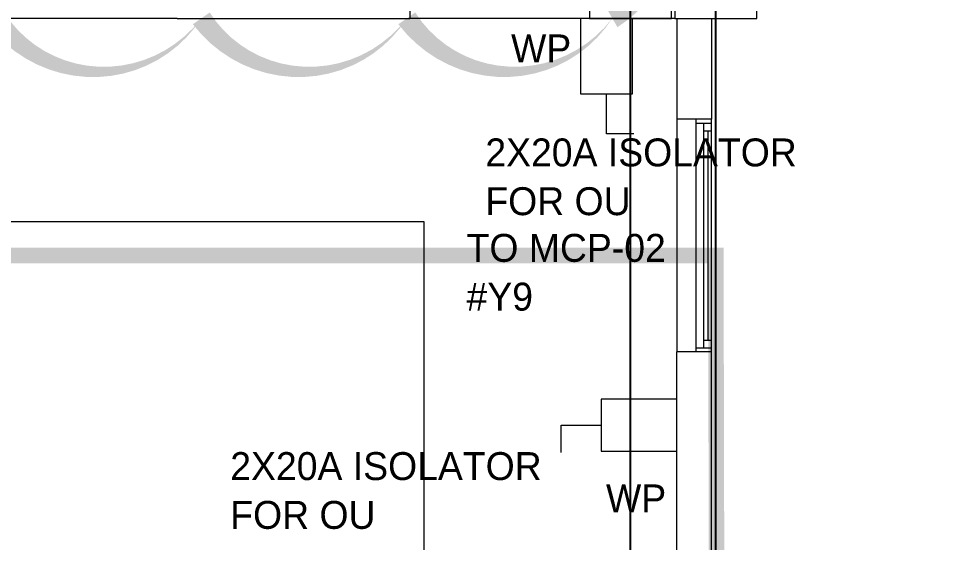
# Model space of a CAD drawing. Header units: metres. Extents: x 75097 to 220695, y -1557923 to -1361206.
# Drawn here: x 154817 to 160756, y -1415133 to -1411753 of the extents above; entities that cross this region are included whole.
import ezdxf

# ---------------------------------------------------------------- set-up
doc = ezdxf.new("R2010")
doc.units = ezdxf.units.M
doc.linetypes.add('DASHED2', pattern=[0.375, 0.25, -0.125])
doc.layers.get('0').update_dxf_attribs({"lineweight": 0})
for name, color, linetype, lineweight in [('A-100 - Copy$0$Aluminum', 8, 'Continuous', 0), ('A-100 - Copy$0$Proj', 8, 'Continuous', 0), ('A-100 - Copy$0$Structure', 8, 'Continuous', 9), ('A-100 - Copy$0$Walls', 8, 'Continuous', 0)]:
    doc.layers.add(name, color=color, linetype=linetype, lineweight=lineweight)
doc.layers.add('A-100 - Copy$0$axes', color=8, linetype='Continuous')
for name, color, linetype, lineweight, true_color in [('E-POWR', 7, 'Continuous', 9, 0x4e7e3e), ('E-POWR-IDEN _1-100_', 7, 'Continuous', 9, 0x4e7e3e), ('REV 01', 7, 'Continuous', 0, 0xe41b4d)]:
    doc.layers.add(name, color=color, linetype=linetype, lineweight=lineweight, true_color=true_color)
doc.styles.add('Optima_5', font='', dxfattribs={"height": 3.001645})
doc.styles.get('Optima_5').set_extended_font_data('Optima')

# ---------------------------------------------------------------- blocks, each defined once
blk = doc.blocks.new('GI-041_dwg__U120-3902841-GI-041')
at = {"layer": 'E-POWR', "flags": 128}
blk.add_lwpolyline([(-0.1145, 0), (0.1145, 0), (0.1145, 0.1572), (-0.1145, 0.1572)], close=True, dxfattribs=at)
blk.add_lwpolyline([(0.2354, 0.1613), (0.2354, 0.0786), (0.1145, 0.0786)], dxfattribs=at)
blk = doc.blocks.new('A-100 - Copy')
at = {"layer": 'A-100 - Copy$0$Aluminum'}
for p, q in [((159186.2, -1413902.2, 0), (159186.2, -1412402.2, 0)), ((159286.2, -1413902.2, 0), (159286.2, -1412402.2, 0)), ((159186.2, -1412427.2, 0), (159286.2, -1412427.2, 0)), ((159236.2, -1413877.2, 0), (159236.2, -1412427.2, 0)), ((159236.2, -1412477.2, 0), (159286.2, -1412477.2, 0)), ((159261.2, -1412477.2, 0), (159261.2, -1413827.2, 0)), ((159236.2, -1413827.2, 0), (159286.2, -1413827.2, 0)), ((159186.2, -1413877.2, 0), (159286.2, -1413877.2, 0))]:
    blk.add_line(p, q, dxfattribs=at)
at = {"layer": 'A-100 - Copy$0$axes'}
for p, q in [((158763.3, -1477297.4, 0), (158763.3, -1391762.7, 0)), ((159313.3, -1477297.4, 0), (159313.3, -1391762.7, 0))]:
    blk.add_line(p, q, dxfattribs=at)
at = {"layer": 'A-100 - Copy$0$Proj'}
for p, q in [((155841.2, -1411752.7, 0), (157341.2, -1411752.7, 0)), ((159061.2, -1412402.2, 0), (159061.2, -1413902.2, 0))]:
    blk.add_line(p, q, dxfattribs=at)
at = {"layer": 'A-100 - Copy$0$Proj', "elevation": 2.4}
blk.add_lwpolyline([(157430.3, -1413062.7), (157430.3, -1424372.7), (116466.7, -1424372.7), (116466.7, -1413062.7)], close=True, dxfattribs=at)
at = {"layer": 'A-100 - Copy$0$Structure', "elevation": 0}
for points in [[(158498.3, -1411752.7), (159028.3, -1411752.7), (159028.3, -1411222.7), (158498.3, -1411222.7)], [(159048.3, -1411752.7), (159578.3, -1411752.7), (159578.3, -1411222.7), (159048.3, -1411222.7)]]:
    blk.add_lwpolyline(points, close=True, dxfattribs=at)
at = {"layer": 'A-100 - Copy$0$Walls'}
for p, q in [((157341.2, -1411527.7, 0), (157341.2, -1411752.7, 0)), ((155841.2, -1411752.7, 0), (154251.2, -1411752.7, 0)), ((159048.3, -1411752.7, 0), (157341.2, -1411752.7, 0)), ((159061.2, -1411752.7, 0), (159061.2, -1412402.2, 0)), ((159286.2, -1411752.7, 0), (159286.2, -1412402.2, 0)), ((159286.2, -1412402.2, 0), (159061.2, -1412402.2, 0)), ((159061.2, -1415592.2, 0), (159061.2, -1413902.2, 0)), ((159286.2, -1413902.2, 0), (159061.2, -1413902.2, 0)), ((159286.2, -1415592.2, 0), (159286.2, -1413902.2, 0))]:
    blk.add_line(p, q, dxfattribs=at)

msp = doc.modelspace()

# ---------------------------------------------------------------- linework, layer by layer
at = {"layer": 'E-POWR', "color": 240, "linetype": 'DASHED2', "ltscale": 500, "true_color": 0xf10e52, "const_width": 100, "elevation": 2.4}
msp.add_lwpolyline([(115298.3, -1413281.4), (159313.3, -1413281.4), (159393.3, -1448612.7), (173978.3, -1448457.7), (173978.3, -1433902.7), (175258.3, -1433902.7), (175258.3, -1404237.7), (173964.3, -1404237.7), (173978.3, -1396822.7), (166814.4, -1396822.7), (166814.4, -1395572.7), (144628.7, -1395572.7), (144628.7, -1391327.7), (116969, -1391327.7), (116997.3, -1391802.7)], dxfattribs=at)

# ---------------------------------------------------------------- block references
at = {"color": 85, "xscale": 2127.341102341351, "yscale": 2127.341102341351, "zscale": 2127.341102341351}
for p, rotation in [((158441.1, -1411996.3, 0), 269.9999999997816), ((158817.6, -1414208.7, 0), 179.9999999997953)]:
    msp.add_blockref('GI-041_dwg__U120-3902841-GI-041', p, dxfattribs=dict(at, rotation=rotation))

# ---------------------------------------------------------------- texts
at = {"layer": 'E-POWR-IDEN _1-100_', "attachment_point": 1, "rotation": 360, "line_spacing_factor": 1.047943, "style": 'Optima_5'}
for s, insert, char_height, width in [('WP', (157993.1, -1411856), 180.1, 3.637978807091713e-12), ('2X20A ISOLATOR\\PFOR OU', (157827.3, -1412526.7, 0), 180.099, 2475.925), ('TO MCP-02 \\P#Y9', (157706.3, -1413142.3), 180.1, 2475.925), ('2X20A ISOLATOR\\PFOR OU', (156182.7, -1414549.6, 0), 180.099, 2475.925), ('WP', (158605.3, -1414757.8, 0), 180.1, 3.637978807091713e-12)]:
    msp.add_mtext(s, dxfattribs=dict(at, insert=insert, char_height=char_height, width=width))

# ---------------------------------------------------------------- next in the draw order: block references
msp.add_blockref('A-100 - Copy', (0, 0))

# ---------------------------------------------------------------- next in the draw order: linework, layer by layer
at = {"layer": 'REV 01', "color": 3, "elevation": 0}
msp.add_lwpolyline([(154069.5, -1407269.5, 0, 132.5, -0.520567), (155394.4, -1407269.3, 0, 132.5, -0.520567), (156719.3, -1407269.2, 0, 132.5, -0.520567), (158044.2, -1407269.1, 0, 132.5, -0.520567), (158756.8, -1407880.1, 0, 132.5, -0.520567), (158754, -1409205, 0, 132.5, -0.520567), (158751.3, -1410530, 0, 132.5, -0.520567), (158645.9, -1411752, 0, 132.5, -0.520567), (157321, -1411752.2, 0, 132.5, -0.520567), (155996, -1411752.3, 0, 132.5, -0.520567), (154671.1, -1411752.4, 0, 132.5, -0.520567)], format="xyseb", dxfattribs=at)

doc.saveas('drawing.dxf')
